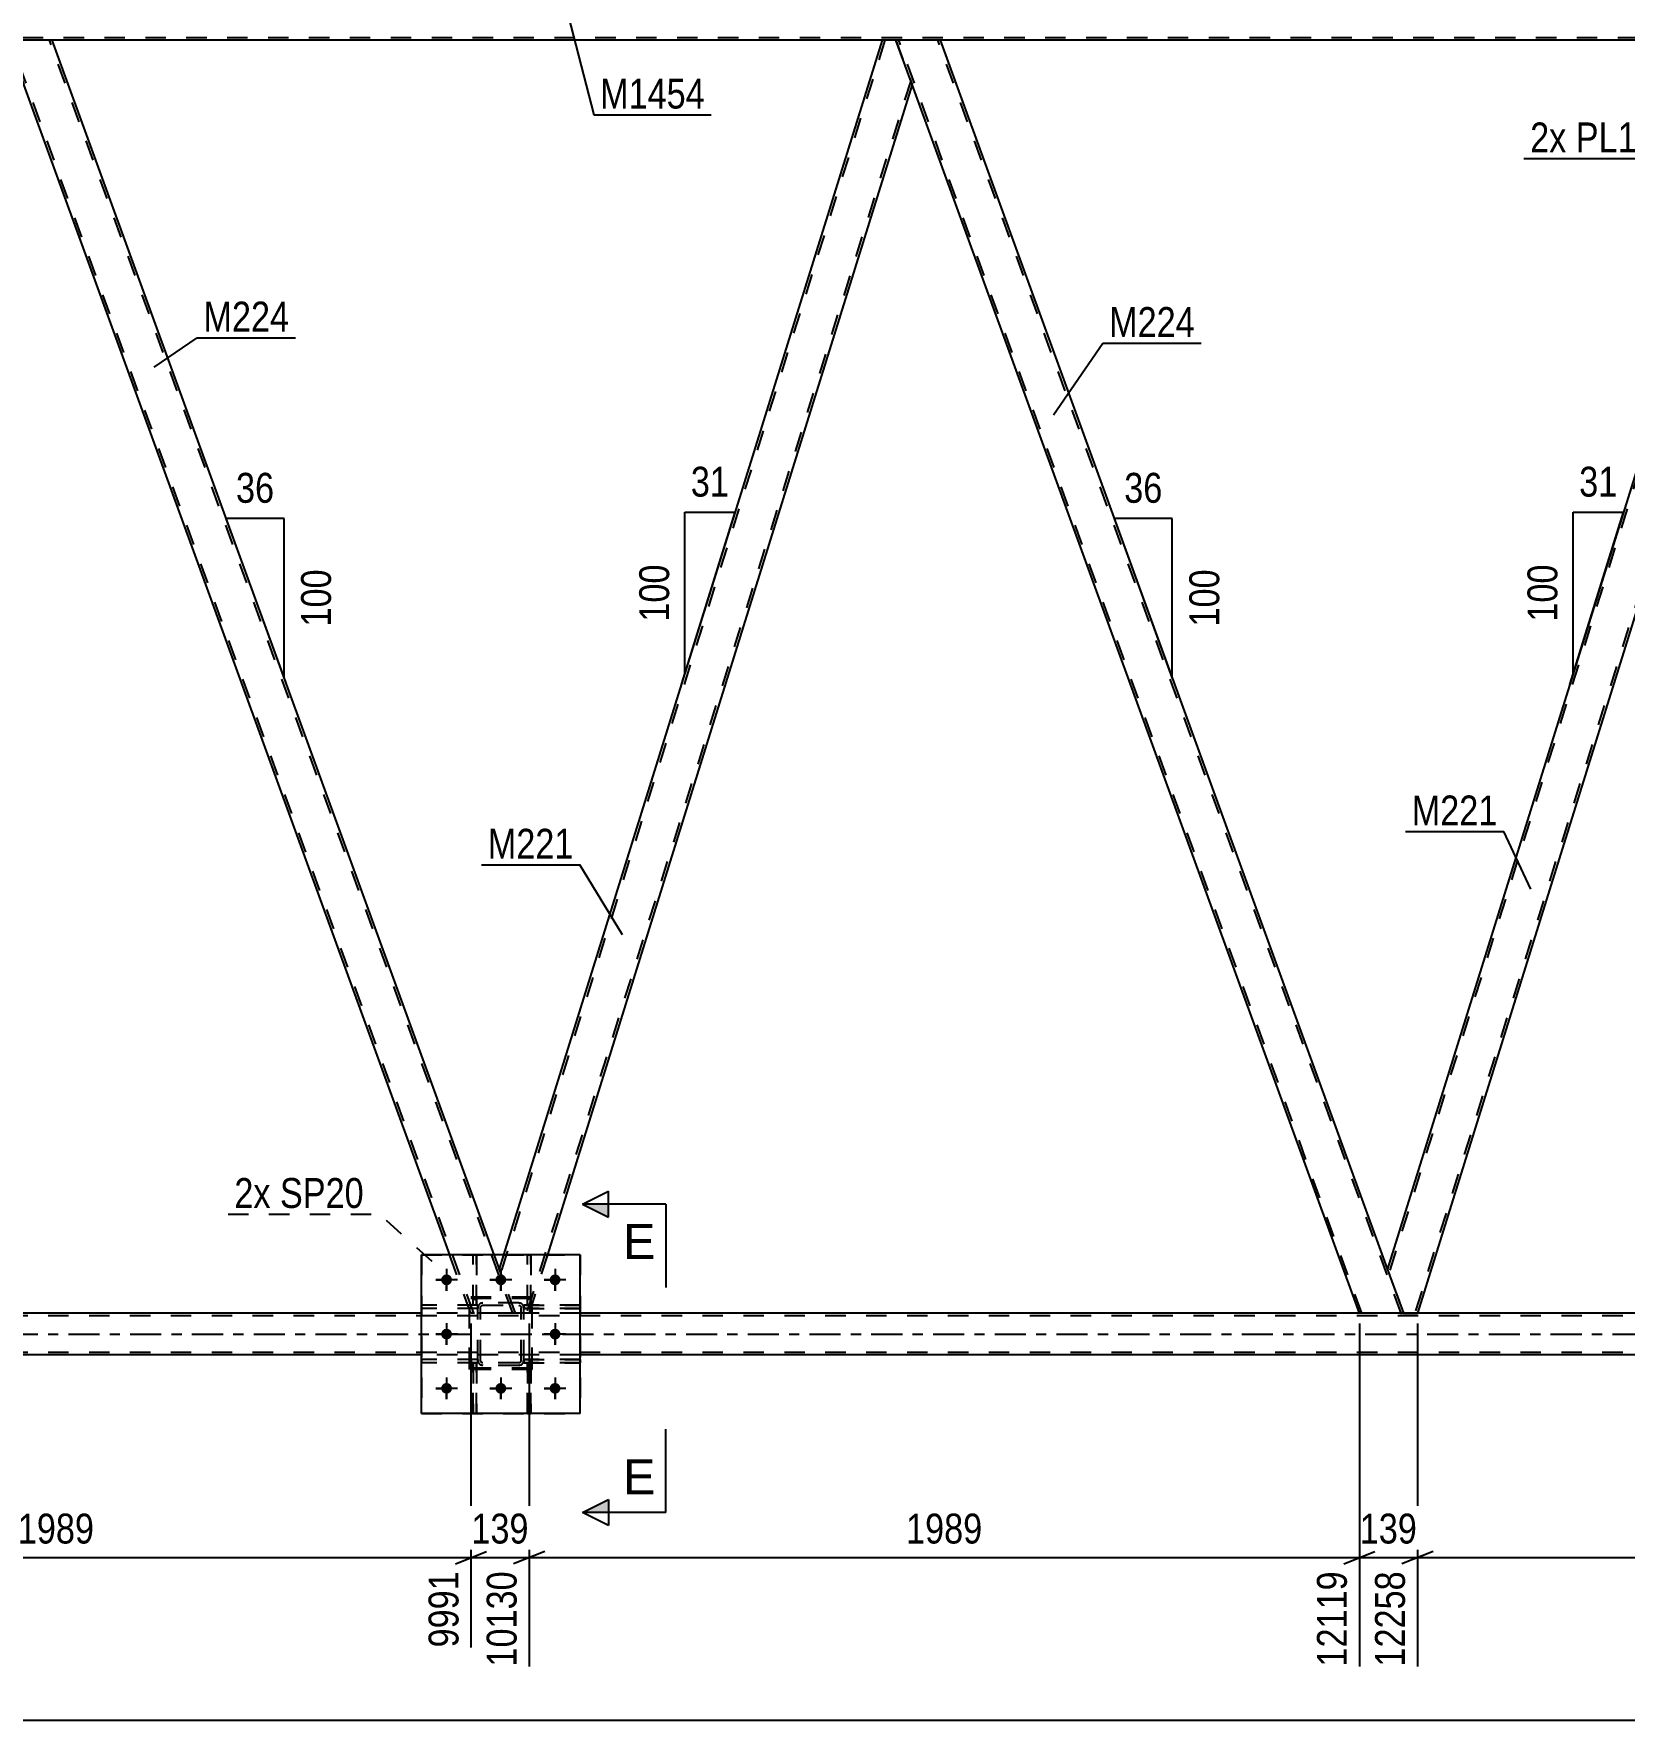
# Model space of a CAD drawing. Header units: millimetres. Extents: x -49 to 792, y -420 to 174.
# Drawn here: x 403.6 to 556, y -163 to -1.4 of the extents above; entities that cross this region are included whole.
import ezdxf

# ---------------------------------------------------------------- set-up
doc = ezdxf.new("R2010")
doc.units = ezdxf.units.MM
doc.linetypes.add('DXK_LINE_DOT2', pattern=[3.9198, 1.9599, -1.9599])
doc.linetypes.add('DXK_LINE_DOT3', pattern=[5.9187, 2.979, -0.9799, 0.9799, -0.9799])
doc.styles.add('Arial', font='ARIAL.TTF', dxfattribs={"height": 0.2})
doc.styles.add('Arial Narrow', font='ARIALN.TTF', dxfattribs={"height": 0.2})

# ---------------------------------------------------------------- blocks, each defined once
blk = doc.blocks.new('Part-122570535-5307 - 5158')
at = {"color": 7, "linetype": 'DXK_LINE_DOT2'}
for p, q in [((446.14, -123.48), (446.18, -123.3)), ((446.18, -123.3), (446.14, -123.48)), ((446.14, -128.52), (446.14, -123.48)), ((446.38, -123.48), (446.4, -123.39)), ((446.38, -128.52), (446.38, -123.48)), ((446.4, -123.39), (446.45, -123.31)), ((446.43, -123.04), (446.62, -123)), ((446.62, -123), (446.43, -123.04)), ((446.45, -123.31), (446.53, -123.26)), ((446.53, -123.26), (446.62, -123.24)), ((450.06, -123), (446.62, -123)), ((446.62, -123.24), (450.06, -123.24)), ((450.06, -123), (450.24, -123.04)), ((450.24, -123.04), (450.06, -123)), ((450.06, -123.24), (450.15, -123.26)), ((450.15, -123.26), (450.23, -123.31)), ((450.23, -123.31), (450.28, -123.39)), ((450.28, -123.39), (450.3, -123.48)), ((450.3, -128.52), (450.3, -123.48)), ((450.5, -123.3), (450.54, -123.48)), ((450.54, -123.48), (450.5, -123.3)), ((450.54, -128.52), (450.54, -123.48)), ((446.18, -128.7), (446.14, -128.52)), ((446.14, -128.52), (446.18, -128.7)), ((446.4, -128.61), (446.38, -128.52)), ((446.45, -128.69), (446.4, -128.61)), ((446.62, -129), (446.43, -128.96)), ((446.43, -128.96), (446.62, -129)), ((446.53, -128.74), (446.45, -128.69)), ((446.62, -128.76), (446.53, -128.74)), ((450.06, -128.76), (446.62, -128.76)), ((450.06, -129), (446.62, -129)), ((450.15, -128.74), (450.06, -128.76)), ((450.24, -128.96), (450.06, -129)), ((450.06, -129), (450.24, -128.96)), ((450.23, -128.69), (450.15, -128.74)), ((450.28, -128.61), (450.23, -128.69)), ((450.3, -128.52), (450.28, -128.61)), ((450.54, -128.52), (450.5, -128.7)), ((450.5, -128.7), (450.54, -128.52))]:
    blk.add_line(p, q, dxfattribs=at)
at = {"color": 7, "linetype": 'DXK_LINE_DOT3'}
blk.add_line((448.34, -126), (448.34, -126), dxfattribs=at)
at = {"color": 7, "linetype": 'DXK_LINE_DOT2'}
for centre, start, end in [((446.62, -123.48), 112.5, 157.5), ((446.62, -123.48), 112.5, 157.5), ((450.06, -123.48), 22.5, 67.5), ((450.06, -123.48), 22.5, 67.5), ((446.62, -128.52), 202.5, 247.5), ((446.62, -128.52), 202.5, 247.5), ((450.06, -128.52), 292.5, 337.5), ((450.06, -128.52), 292.5, 337.5)]:
    blk.add_arc(centre, 0.48, start, end, dxfattribs=at)
blk = doc.blocks.new('Part-122570535-5414 - 5158')
at = {"color": 7, "linetype": 'DXK_LINE_DOT2'}
for p, q in [((445.69, -133.6), (445.69, -128.76)), ((445.69, -128.76), (446.01, -128.76)), ((446.01, -128.76), (446.01, -133.6)), ((445.69, -129.36), (446.01, -129.36)), ((446.01, -133.6), (445.69, -133.6))]:
    blk.add_line(p, q, dxfattribs=at)
blk = doc.blocks.new('Part-122570535-5166 - 5158')
at = {"color": 7, "linetype": 'DXK_LINE_DOT2'}
for p, q in [((450.54, -123.56), (450.54, -123.24)), ((450.54, -123.24), (455.94, -123.24)), ((455.94, -123.56), (450.54, -123.56)), ((451.14, -123.56), (451.14, -123.24)), ((455.94, -123.24), (455.94, -123.56))]:
    blk.add_line(p, q, dxfattribs=at)
blk = doc.blocks.new('Part-122570535-5167 - 5158')
at = {"color": 7, "linetype": 'DXK_LINE_DOT2'}
for p, q in [((446.14, -123.48), (446.18, -123.3)), ((446.18, -123.3), (446.14, -123.48)), ((446.14, -128.52), (446.14, -123.48)), ((446.38, -123.48), (446.4, -123.39)), ((446.38, -128.52), (446.38, -123.48)), ((446.4, -123.39), (446.45, -123.31)), ((446.43, -123.04), (446.62, -123)), ((446.62, -123), (446.43, -123.04)), ((446.45, -123.31), (446.53, -123.26)), ((446.53, -123.26), (446.62, -123.24)), ((450.06, -123), (446.62, -123)), ((446.62, -123.24), (450.06, -123.24)), ((450.06, -123), (450.24, -123.04)), ((450.24, -123.04), (450.06, -123)), ((450.06, -123.24), (450.15, -123.26)), ((450.15, -123.26), (450.23, -123.31)), ((450.23, -123.31), (450.28, -123.39)), ((450.28, -123.39), (450.3, -123.48)), ((450.3, -128.52), (450.3, -123.48)), ((450.5, -123.3), (450.54, -123.48)), ((450.54, -123.48), (450.5, -123.3)), ((450.54, -128.52), (450.54, -123.48)), ((446.18, -128.7), (446.14, -128.52)), ((446.14, -128.52), (446.18, -128.7)), ((446.4, -128.61), (446.38, -128.52)), ((446.45, -128.69), (446.4, -128.61)), ((446.62, -129), (446.43, -128.96)), ((446.43, -128.96), (446.62, -129)), ((446.53, -128.74), (446.45, -128.69)), ((446.62, -128.76), (446.53, -128.74)), ((450.06, -128.76), (446.62, -128.76)), ((450.06, -129), (446.62, -129)), ((450.15, -128.74), (450.06, -128.76)), ((450.24, -128.96), (450.06, -129)), ((450.06, -129), (450.24, -128.96)), ((450.23, -128.69), (450.15, -128.74)), ((450.28, -128.61), (450.23, -128.69)), ((450.3, -128.52), (450.28, -128.61)), ((450.54, -128.52), (450.5, -128.7)), ((450.5, -128.7), (450.54, -128.52))]:
    blk.add_line(p, q, dxfattribs=at)
at = {"color": 7, "linetype": 'DXK_LINE_DOT3'}
blk.add_line((448.34, -126), (448.34, -126), dxfattribs=at)
at = {"color": 7, "linetype": 'DXK_LINE_DOT2'}
for centre, start, end in [((446.62, -123.48), 112.5, 157.5), ((446.62, -123.48), 112.5, 157.5), ((450.06, -123.48), 22.5, 67.5), ((450.06, -123.48), 22.5, 67.5), ((446.62, -128.52), 202.5, 247.5), ((446.62, -128.52), 202.5, 247.5), ((450.06, -128.52), 292.5, 337.5), ((450.06, -128.52), 292.5, 337.5)]:
    blk.add_arc(centre, 0.48, start, end, dxfattribs=at)
blk = doc.blocks.new('Bolt-122570535-5175 - 5158')
at = {"color": 1, "linetype": 'Continuous'}
for p, q in [((442.1, -120.8), (442.79, -120.8)), ((443.14, -119.76), (443.14, -120.45)), ((443.14, -121.84), (443.14, -121.15)), ((444.18, -120.8), (443.49, -120.8)), ((447.3, -120.8), (447.99, -120.8)), ((448.34, -119.76), (448.34, -120.45)), ((448.34, -121.84), (448.34, -121.15)), ((449.38, -120.8), (448.69, -120.8)), ((452.5, -120.8), (453.19, -120.8)), ((453.54, -119.76), (453.54, -120.45)), ((453.54, -121.84), (453.54, -121.15)), ((454.58, -120.8), (453.89, -120.8)), ((442.1, -126), (442.79, -126)), ((443.14, -124.96), (443.14, -125.65)), ((444.18, -126), (443.49, -126)), ((452.5, -126), (453.19, -126)), ((453.54, -124.96), (453.54, -125.65)), ((454.58, -126), (453.89, -126)), ((443.14, -127.04), (443.14, -126.35)), ((453.54, -127.04), (453.54, -126.35)), ((443.14, -130.16), (443.14, -130.85)), ((448.34, -130.16), (448.34, -130.85)), ((453.54, -130.16), (453.54, -130.85)), ((442.1, -131.2), (442.79, -131.2)), ((443.14, -132.24), (443.14, -131.55)), ((444.18, -131.2), (443.49, -131.2)), ((447.3, -131.2), (447.99, -131.2)), ((448.34, -132.24), (448.34, -131.55)), ((449.38, -131.2), (448.69, -131.2)), ((452.5, -131.2), (453.19, -131.2)), ((453.54, -132.24), (453.54, -131.55)), ((454.58, -131.2), (453.89, -131.2))]:
    blk.add_line(p, q, dxfattribs=at)
blk = doc.blocks.new('Part-122570535-5306 - 5158')
at = {"color": 7, "linetype": 'DXK_LINE_DOT2'}
for p, q in [((451.34, -122.6), (445.34, -122.6)), ((445.34, -129.4), (445.34, -122.6)), ((451.34, -129.4), (451.34, -122.6)), ((451.34, -129.4), (445.34, -129.4))]:
    blk.add_line(p, q, dxfattribs=at)
blk = doc.blocks.new('Part-122570535-5268 - 5158')
at = {"color": 2, "linetype": 'Continuous'}
for p, q in [((445.69, -118.4), (445.69, -118.4)), ((446.01, -118.4), (445.69, -118.4)), ((446.01, -118.4), (446.01, -118.4))]:
    blk.add_line(p, q, dxfattribs=at)
at = {"color": 7, "linetype": 'DXK_LINE_DOT2'}
for p, q in [((445.69, -123.24), (445.69, -118.4)), ((446.01, -123.24), (446.01, -118.4)), ((445.69, -122.64), (446.01, -122.64)), ((446.01, -123.24), (445.69, -123.24))]:
    blk.add_line(p, q, dxfattribs=at)
blk = doc.blocks.new('Part-122570535-5204 - 5158')
at = {"color": 2, "linetype": 'Continuous'}
for p, q in [((405.33, -2), (401.08, -2)), ((447.7, -118.4), (405.33, -2)), ((443.44, -118.4), (402.62, -6.25))]:
    blk.add_line(p, q, dxfattribs=at)
at = {"color": 7, "linetype": 'DXK_LINE_DOT2'}
for p, q in [((401.08, -2), (402.62, -6.25)), ((445.74, -124), (401.33, -2)), ((449.48, -124), (405.08, -2)), ((445.48, -124), (443.44, -118.4)), ((449.74, -124), (447.7, -118.4)), ((449.74, -124), (445.48, -124))]:
    blk.add_line(p, q, dxfattribs=at)
blk = doc.blocks.new('Part-122570535-5219 - 5158')
at = {"color": 2, "linetype": 'Continuous'}
for p, q in [((569.99, -2.11), (533.33, -119.75)), ((571.49, -2.4), (572.89, -6.25)), ((572.89, -6.25), (536.19, -124)), ((534.87, -124), (533.33, -119.75)), ((534.87, -124), (536.19, -124))]:
    blk.add_line(p, q, dxfattribs=at)
at = {"color": 7, "linetype": 'DXK_LINE_DOT2'}
for p, q in [((570.28, -2), (533.46, -120.12)), ((570.03, -2), (569.99, -2.11)), ((571.35, -2), (570.03, -2)), ((571.49, -2.4), (571.35, -2)), ((572.76, -5.88), (535.94, -124)), ((535.92, -124), (535.88, -124)), ((535.88, -124), (535.92, -124)), ((535.92, -124), (535.94, -124)), ((535.94, -124), (535.92, -124))]:
    blk.add_line(p, q, dxfattribs=at)
blk = doc.blocks.new('Part-122570535-5300 - 5158')
at = {"color": 2, "linetype": 'Continuous'}
for p, q in [((455.94, -118.4), (440.74, -118.4)), ((440.74, -133.6), (440.74, -118.4)), ((455.94, -133.6), (455.94, -118.4)), ((455.94, -133.6), (440.74, -133.6))]:
    blk.add_line(p, q, dxfattribs=at)
blk = doc.blocks.new('Part-122570535-5305 - 5158')
at = {"color": 7, "linetype": 'DXK_LINE_DOT2'}
for p, q in [((720.5, -124.24), (45.86, -124.24)), ((455.94, -124), (440.74, -124)), ((536.19, -124), (530.62, -124)), ((720.5, -127.76), (45.86, -127.76)), ((455.94, -128), (440.74, -128))]:
    blk.add_line(p, q, dxfattribs=at)
at = {"color": 2, "linetype": 'Continuous'}
for p, q in [((440.74, -124), (365.92, -124)), ((530.62, -124), (455.94, -124)), ((611.01, -124), (536.19, -124)), ((440.74, -128), (200.54, -128)), ((611.01, -128), (455.94, -128))]:
    blk.add_line(p, q, dxfattribs=at)
at = {"color": 7, "linetype": 'DXK_LINE_DOT3'}
blk.add_line((45.86, -126), (720.5, -126), dxfattribs=at)
blk = doc.blocks.new('Part-122570535-5241 - 5158')
at = {"color": 2, "linetype": 'Continuous'}
for p, q in [((490.47, -2), (486.21, -2)), ((533.33, -119.75), (490.47, -2)), ((530.62, -124), (487.76, -6.25)), ((534.56, -124), (530.62, -124)), ((534.83, -124), (534.56, -124)), ((534.83, -124), (534.87, -124))]:
    blk.add_line(p, q, dxfattribs=at)
at = {"color": 7, "linetype": 'DXK_LINE_DOT2'}
for p, q in [((486.21, -2), (487.76, -6.25)), ((530.87, -124), (486.47, -2)), ((534.62, -124), (490.21, -2)), ((534.87, -124), (533.33, -119.75)), ((534.56, -124), (534.72, -124))]:
    blk.add_line(p, q, dxfattribs=at)
blk = doc.blocks.new('Part-122570535-5246 - 5158')
at = {"color": 7, "linetype": 'DXK_LINE_DOT2'}
for p, q in [((485.15, -2), (448.33, -120.12)), ((487.62, -5.88), (450.8, -124)), ((448.61, -118.4), (448.19, -119.75)), ((452.8, -118.4), (451.06, -124)), ((449.74, -124), (448.19, -119.75)), ((451.06, -124), (449.74, -124))]:
    blk.add_line(p, q, dxfattribs=at)
at = {"color": 2, "linetype": 'Continuous'}
for p, q in [((484.89, -2), (448.61, -118.4)), ((486.21, -2), (484.89, -2)), ((487.76, -6.25), (486.21, -2)), ((487.76, -6.25), (452.8, -118.4))]:
    blk.add_line(p, q, dxfattribs=at)
blk = doc.blocks.new('Part-122570535-5260 - 5158')
at = {"color": 7, "linetype": 'DXK_LINE_DOT2'}
for p, q in [((455.94, -123.24), (450.54, -123.24)), ((450.54, -123.24), (450.54, -123.56)), ((450.54, -123.56), (455.94, -123.56)), ((451.14, -123.56), (451.14, -123.24)), ((455.94, -123.56), (455.94, -123.24))]:
    blk.add_line(p, q, dxfattribs=at)
blk = doc.blocks.new('Part-122570535-5263 - 5158')
at = {"color": 7, "linetype": 'DXK_LINE_DOT2'}
for p, q in [((455.94, -128.44), (450.54, -128.44)), ((450.54, -128.44), (450.54, -128.76)), ((450.54, -128.76), (455.94, -128.76)), ((451.14, -128.76), (451.14, -128.44)), ((455.94, -128.76), (455.94, -128.44))]:
    blk.add_line(p, q, dxfattribs=at)
blk = doc.blocks.new('Part-122570535-5271 - 5158')
at = {"color": 7, "linetype": 'DXK_LINE_DOT2'}
for p, q in [((450.54, -128.76), (450.54, -128.44)), ((450.54, -128.44), (455.94, -128.44)), ((455.94, -128.76), (450.54, -128.76)), ((451.14, -128.76), (451.14, -128.44)), ((455.94, -128.44), (455.94, -128.76))]:
    blk.add_line(p, q, dxfattribs=at)
blk = doc.blocks.new('Bolt-122570535-5272 - 5158')
at = {"linetype": 'Continuous'}
for points in [[(443.66, -120.8, -1), (442.62, -120.8, -1)], [(448.86, -120.8, -1), (447.82, -120.8, -1)], [(454.06, -120.8, -1), (453.02, -120.8, -1)], [(443.66, -126, -1), (442.62, -126, -1)], [(454.06, -126, -1), (453.02, -126, -1)], [(443.66, -131.2, -1), (442.62, -131.2, -1)], [(448.86, -131.2, -1), (447.82, -131.2, -1)], [(454.06, -131.2, -1), (453.02, -131.2, -1)]]:
    blk.add_hatch(color=1, dxfattribs=at).paths.add_polyline_path(points)
at = {"color": 1, "linetype": 'Continuous'}
for p, q in [((444.18, -120.8), (442.1, -120.8)), ((443.14, -119.76), (443.14, -121.84)), ((449.38, -120.8), (447.3, -120.8)), ((448.34, -119.76), (448.34, -121.84)), ((454.58, -120.8), (452.5, -120.8)), ((453.54, -119.76), (453.54, -121.84)), ((444.18, -126), (442.1, -126)), ((443.14, -124.96), (443.14, -127.04)), ((454.58, -126), (452.5, -126)), ((453.54, -124.96), (453.54, -127.04)), ((443.14, -130.16), (443.14, -132.24)), ((448.34, -130.16), (448.34, -132.24)), ((453.54, -130.16), (453.54, -132.24)), ((444.18, -131.2), (442.1, -131.2)), ((449.38, -131.2), (447.3, -131.2)), ((454.58, -131.2), (452.5, -131.2))]:
    blk.add_line(p, q, dxfattribs=at)
blk = doc.blocks.new('Part-122570535-5275 - 5158')
at = {"color": 7, "linetype": 'DXK_LINE_DOT2'}
for p, q in [((445.69, -123.24), (445.69, -118.4)), ((445.69, -118.4), (446.01, -118.4)), ((446.01, -118.4), (446.01, -123.24)), ((445.69, -122.64), (446.01, -122.64)), ((446.01, -123.24), (445.69, -123.24))]:
    blk.add_line(p, q, dxfattribs=at)
blk = doc.blocks.new('Part-122570535-5313 - 5158')
at = {"color": 7, "linetype": 'DXK_LINE_DOT2'}
for p, q in [((450.89, -133.6), (450.89, -128.76)), ((450.89, -128.76), (451.21, -128.76)), ((451.21, -128.76), (451.21, -133.6)), ((450.89, -129.36), (451.21, -129.36)), ((451.21, -133.6), (450.89, -133.6))]:
    blk.add_line(p, q, dxfattribs=at)
blk = doc.blocks.new('Part-122570535-5347 - 5158')
at = {"color": 7, "linetype": 'DXK_LINE_DOT2'}
for p, q in [((440.74, -118.4), (455.94, -118.4)), ((440.74, -118.4), (440.74, -133.6)), ((455.94, -118.4), (455.94, -133.6)), ((440.74, -133.6), (455.94, -133.6))]:
    blk.add_line(p, q, dxfattribs=at)
blk = doc.blocks.new('Part-122570535-5368 - 5158')
at = {"color": 7, "linetype": 'DXK_LINE_DOT2'}
for p, q in [((694.54, -1.76), (0, -1.76)), ((665.16, -2), (144.36, -2)), ((405.33, -2), (399.76, -2)), ((490.47, -2), (484.89, -2))]:
    blk.add_line(p, q, dxfattribs=at)
at = {"color": 2, "linetype": 'Continuous'}
for p, q in [((484.89, -2), (405.33, -2)), ((569.99, -2), (490.47, -2))]:
    blk.add_line(p, q, dxfattribs=at)
blk = doc.blocks.new('Part-122570535-5387 - 5158')
at = {"color": 7, "linetype": 'DXK_LINE_DOT2'}
for p, q in [((450.89, -123.24), (450.89, -118.4)), ((450.89, -118.4), (451.21, -118.4)), ((451.21, -118.4), (451.21, -123.24)), ((450.89, -122.64), (451.21, -122.64)), ((451.21, -123.24), (450.89, -123.24))]:
    blk.add_line(p, q, dxfattribs=at)
blk = doc.blocks.new('Part-122570535-5409 - 5158')
at = {"color": 7, "linetype": 'DXK_LINE_DOT2'}
for p, q in [((446.14, -128.44), (440.74, -128.44)), ((440.74, -128.44), (440.74, -128.76)), ((446.14, -128.76), (440.74, -128.76)), ((445.54, -128.76), (445.54, -128.44)), ((446.14, -128.76), (446.14, -128.44))]:
    blk.add_line(p, q, dxfattribs=at)
blk = doc.blocks.new('Part-122570535-5649 - 5158')
at = {"color": 2, "linetype": 'Continuous'}
for p, q in [((450.89, -118.4), (450.89, -118.4)), ((451.21, -118.4), (450.89, -118.4)), ((451.21, -118.4), (451.21, -118.4))]:
    blk.add_line(p, q, dxfattribs=at)
at = {"color": 7, "linetype": 'DXK_LINE_DOT2'}
for p, q in [((450.89, -123.24), (450.89, -118.4)), ((451.21, -123.24), (451.21, -118.4)), ((450.89, -122.64), (451.21, -122.64)), ((451.21, -123.24), (450.89, -123.24))]:
    blk.add_line(p, q, dxfattribs=at)
blk = doc.blocks.new('Part-122570535-5588 - 5158')
at = {"color": 7, "linetype": 'DXK_LINE_DOT2'}
for p, q in [((451.34, -122.46), (445.34, -122.46)), ((445.34, -129.26), (445.34, -122.46)), ((451.34, -129.26), (451.34, -122.46)), ((451.34, -129.26), (445.34, -129.26))]:
    blk.add_line(p, q, dxfattribs=at)
blk = doc.blocks.new('Part-122570535-5609 - 5158')
at = {"color": 7, "linetype": 'DXK_LINE_DOT2'}
for p, q in [((451.21, -128.76), (450.89, -128.76)), ((450.89, -128.76), (450.89, -133.6)), ((451.21, -133.6), (451.21, -128.76)), ((450.89, -129.36), (451.21, -129.36)), ((450.89, -133.6), (451.21, -133.6))]:
    blk.add_line(p, q, dxfattribs=at)
blk = doc.blocks.new('Part-122570535-5650 - 5158')
at = {"color": 7, "linetype": 'DXK_LINE_DOT2'}
for p, q in [((446.14, -123.24), (440.74, -123.24)), ((440.74, -123.56), (440.74, -123.24)), ((446.14, -123.56), (440.74, -123.56)), ((445.54, -123.56), (445.54, -123.24)), ((446.14, -123.24), (446.14, -123.56))]:
    blk.add_line(p, q, dxfattribs=at)
blk = doc.blocks.new('Part-122570535-5651 - 5158')
at = {"color": 7, "linetype": 'DXK_LINE_DOT2'}
for p, q in [((446.14, -128.44), (440.74, -128.44)), ((440.74, -128.76), (440.74, -128.44)), ((446.14, -128.76), (440.74, -128.76)), ((445.54, -128.76), (445.54, -128.44)), ((446.14, -128.44), (446.14, -128.76))]:
    blk.add_line(p, q, dxfattribs=at)
blk = doc.blocks.new('Part-122570535-5657 - 5158')
at = {"color": 7, "linetype": 'DXK_LINE_DOT2'}
for p, q in [((446.14, -123.24), (440.74, -123.24)), ((440.74, -123.24), (440.74, -123.56)), ((446.14, -123.56), (440.74, -123.56)), ((445.54, -123.56), (445.54, -123.24)), ((446.14, -123.56), (446.14, -123.24))]:
    blk.add_line(p, q, dxfattribs=at)
blk = doc.blocks.new('Part-122570535-5664 - 5158')
at = {"color": 7, "linetype": 'DXK_LINE_DOT2'}
for p, q in [((446.01, -128.76), (445.69, -128.76)), ((445.69, -128.76), (445.69, -133.6)), ((446.01, -133.6), (446.01, -128.76)), ((445.69, -129.36), (446.01, -129.36)), ((445.69, -133.6), (446.01, -133.6))]:
    blk.add_line(p, q, dxfattribs=at)
blk = doc.blocks.new('StraightDimension-122570535-41982 - 5158')
at = {"color": 7, "linetype": 'Continuous'}
for p, q in [((365.92, -125), (365.92, -156.03)), ((445.48, -125), (445.48, -156.03)), ((367.42, -146.82), (364.42, -148.02)), ((443.98, -148.02), (446.98, -146.82)), ((365.92, -147.42), (445.48, -147.42))]:
    blk.add_line(p, q, dxfattribs=at)
at = {"color": 0}
blk.add_wipeout([(409.96, -146.67), (409.96, -142.47), (401.45, -142.47), (401.45, -146.67)], dxfattribs=at)
at = {"color": 0, "linetype": 'Continuous'}
blk.add_wipeout([(444.88, -148.12), (440.68, -148.12), (440.68, -156.63), (444.88, -156.63)], dxfattribs=at)
at = {"color": 3, "style": 'Arial Narrow'}
blk.add_text('1989', height=2.863, dxfattribs=at).set_placement((402.05, -146.07))
at = {"color": 3, "linetype": 'Continuous', "style": 'Arial Narrow'}
blk.add_text('9991', height=2.863, rotation=90.0002, dxfattribs=at).set_placement((444.28, -156.03))
blk = doc.blocks.new('StraightDimension-122570535-6997 - 5158')
at = {"color": 7, "linetype": 'Continuous'}
blk.add_line((-0.64, -163.01), (737.12, -163.01), dxfattribs=at)
blk = doc.blocks.new('AngleDimension-122570535-39764 - 5158')
at = {"color": 7, "linetype": 'Continuous'}
for p, q in [((551.1, -47.24), (555.93, -47.24)), ((551.1, -62.71), (555.93, -47.24)), ((551.1, -62.71), (551.1, -47.24)), ((550.78, -63.74), (551.1, -62.71))]:
    blk.add_line(p, q, dxfattribs=at)
at = {"color": 0}
for points in [[(555.94, -46.34), (555.94, -42.14), (551.09, -42.14), (551.09, -46.34)], [(550.2, -51.64), (546, -51.64), (546, -58.32), (550.2, -58.32)]]:
    blk.add_wipeout(points, dxfattribs=at)
at = {"color": 3, "style": 'Arial Narrow'}
blk.add_text('31', height=2.863, dxfattribs=at).set_placement((551.69, -45.74))
blk.add_text('100', height=2.863, rotation=90.0002, dxfattribs=at).set_placement((549.6, -57.72))
blk = doc.blocks.new('AngleDimension-122570535-39736 - 5158')
at = {"color": 7, "linetype": 'Continuous'}
for p, q in [((465.97, -47.24), (470.79, -47.24)), ((465.97, -62.71), (470.79, -47.24)), ((465.97, -62.71), (465.97, -47.24)), ((465.65, -63.74), (465.97, -62.71))]:
    blk.add_line(p, q, dxfattribs=at)
at = {"color": 0}
for points in [[(470.81, -46.34), (470.81, -42.14), (465.95, -42.14), (465.95, -46.34)], [(465.07, -51.64), (460.87, -51.64), (460.87, -58.32), (465.07, -58.32)]]:
    blk.add_wipeout(points, dxfattribs=at)
at = {"color": 3, "style": 'Arial Narrow'}
blk.add_text('31', height=2.863, dxfattribs=at).set_placement((466.55, -45.74))
blk.add_text('100', height=2.863, rotation=90.0002, dxfattribs=at).set_placement((464.47, -57.72))
blk = doc.blocks.new('StraightDimension-122570535-41978 - 5158')
at = {"color": 7, "linetype": 'Continuous'}
for p, q in [((536.19, -125), (536.19, -157.86)), ((615.75, -125), (615.75, -157.86)), ((537.69, -146.82), (534.69, -148.02)), ((614.25, -148.02), (617.25, -146.82)), ((536.19, -147.42), (615.75, -147.42))]:
    blk.add_line(p, q, dxfattribs=at)
at = {"color": 0}
blk.add_wipeout([(580.23, -146.67), (580.23, -142.47), (571.71, -142.47), (571.71, -146.67)], dxfattribs=at)
at = {"color": 0, "linetype": 'Continuous'}
blk.add_wipeout([(615.15, -148.12), (610.95, -148.12), (610.95, -158.46), (615.15, -158.46)], dxfattribs=at)
at = {"color": 3, "style": 'Arial Narrow'}
blk.add_text('1989', height=2.863, dxfattribs=at).set_placement((572.31, -146.07))
at = {"color": 3, "linetype": 'Continuous', "style": 'Arial Narrow'}
blk.add_text('14247', height=2.863, rotation=90.0002, dxfattribs=at).set_placement((614.55, -157.86))
blk = doc.blocks.new('AngleDimension-122570535-39766 - 5158')
at = {"color": 7, "linetype": 'Continuous'}
for p, q in [((512.69, -47.83), (507.15, -47.83)), ((512.69, -63.06), (507.15, -47.83)), ((512.69, -63.06), (512.69, -47.83)), ((512.86, -63.53), (512.69, -63.06))]:
    blk.add_line(p, q, dxfattribs=at)
at = {"color": 0}
for points in [[(512.35, -46.93), (512.35, -42.73), (507.49, -42.73), (507.49, -46.93)], [(517.79, -52.1), (513.59, -52.1), (513.59, -58.79), (517.79, -58.79)]]:
    blk.add_wipeout(points, dxfattribs=at)
at = {"color": 3, "style": 'Arial Narrow'}
blk.add_text('36', height=2.863, dxfattribs=at).set_placement((508.09, -46.33))
blk.add_text('100', height=2.863, rotation=90.0002, dxfattribs=at).set_placement((517.19, -58.19))
blk = doc.blocks.new('AngleDimension-122570535-39738 - 5158')
at = {"color": 7, "linetype": 'Continuous'}
for p, q in [((427.56, -47.83), (422.02, -47.83)), ((427.56, -63.06), (422.02, -47.83)), ((427.56, -63.06), (427.56, -47.83)), ((427.73, -63.53), (427.56, -63.06))]:
    blk.add_line(p, q, dxfattribs=at)
at = {"color": 0}
for points in [[(427.21, -46.93), (427.21, -42.73), (422.36, -42.73), (422.36, -46.93)], [(432.66, -52.1), (428.46, -52.1), (428.46, -58.79), (432.66, -58.79)]]:
    blk.add_wipeout(points, dxfattribs=at)
at = {"color": 3, "style": 'Arial Narrow'}
blk.add_text('36', height=2.863, dxfattribs=at).set_placement((422.96, -46.33))
blk.add_text('100', height=2.863, rotation=90.0002, dxfattribs=at).set_placement((432.06, -58.19))
blk = doc.blocks.new('StraightDimension-122570535-41979 - 5158')
at = {"color": 7, "linetype": 'Continuous'}
for p, q in [((530.62, -125), (530.62, -157.86)), ((536.19, -125), (536.19, -157.86)), ((529.12, -148.02), (532.12, -146.82)), ((537.69, -146.82), (534.69, -148.02)), ((530.62, -147.42), (536.19, -147.42))]:
    blk.add_line(p, q, dxfattribs=at)
at = {"color": 0}
blk.add_wipeout([(536.75, -146.67), (536.75, -142.47), (530.06, -142.47), (530.06, -146.67)], dxfattribs=at)
at = {"color": 0, "linetype": 'Continuous'}
blk.add_wipeout([(535.59, -148.12), (531.39, -148.12), (531.39, -158.46), (535.59, -158.46)], dxfattribs=at)
at = {"color": 3, "style": 'Arial Narrow'}
blk.add_text('139', height=2.863, dxfattribs=at).set_placement((530.66, -146.07))
at = {"color": 3, "linetype": 'Continuous', "style": 'Arial Narrow'}
blk.add_text('12258', height=2.863, rotation=90.0002, dxfattribs=at).set_placement((534.99, -157.86))
blk = doc.blocks.new('StraightDimension-122570535-41980 - 5158')
at = {"color": 7, "linetype": 'Continuous'}
for p, q in [((451.05, -125), (451.05, -157.86)), ((530.62, -125), (530.62, -157.86)), ((452.55, -146.82), (449.55, -148.02)), ((529.12, -148.02), (532.12, -146.82)), ((451.05, -147.42), (530.62, -147.42))]:
    blk.add_line(p, q, dxfattribs=at)
at = {"color": 0}
blk.add_wipeout([(495.09, -146.67), (495.09, -142.47), (486.58, -142.47), (486.58, -146.67)], dxfattribs=at)
at = {"color": 0, "linetype": 'Continuous'}
blk.add_wipeout([(530.02, -148.12), (525.82, -148.12), (525.82, -158.46), (530.02, -158.46)], dxfattribs=at)
at = {"color": 3, "style": 'Arial Narrow'}
blk.add_text('1989', height=2.863, dxfattribs=at).set_placement((487.18, -146.07))
at = {"color": 3, "linetype": 'Continuous', "style": 'Arial Narrow'}
blk.add_text('12119', height=2.863, rotation=90.0002, dxfattribs=at).set_placement((529.42, -157.86))
blk = doc.blocks.new('StraightDimension-122570535-41981 - 5158')
at = {"color": 7, "linetype": 'Continuous'}
for p, q in [((445.48, -125), (445.48, -156.03)), ((451.05, -125), (451.05, -157.86)), ((443.98, -148.02), (446.98, -146.82)), ((452.55, -146.82), (449.55, -148.02)), ((445.48, -147.42), (451.05, -147.42))]:
    blk.add_line(p, q, dxfattribs=at)
at = {"color": 0}
blk.add_wipeout([(451.61, -146.67), (451.61, -142.47), (444.92, -142.47), (444.92, -146.67)], dxfattribs=at)
at = {"color": 0, "linetype": 'Continuous'}
blk.add_wipeout([(450.45, -148.12), (446.25, -148.12), (446.25, -158.46), (450.45, -158.46)], dxfattribs=at)
at = {"color": 3, "style": 'Arial Narrow'}
blk.add_text('139', height=2.863, dxfattribs=at).set_placement((445.52, -146.07))
at = {"color": 3, "linetype": 'Continuous', "style": 'Arial Narrow'}
blk.add_text('10130', height=2.863, rotation=90.0002, dxfattribs=at).set_placement((449.85, -157.86))
blk = doc.blocks.new('Mark-122570535-5242 - 5158')
at = {"color": 0}
blk.add_wipeout([(455.31, -80.44), (455.31, -77.44), (447.09, -77.44), (447.09, -80.44)], dxfattribs=at)
blk.add_wipeout([(455.31, -80.44), (455.31, -77.44), (447.09, -77.44), (447.09, -80.44)], dxfattribs=at)
at = {"color": 30, "linetype": 'Continuous'}
for p in [(446.49, -81.04), (459.99, -87.75)]:
    blk.add_line(p, (455.91, -81.04), dxfattribs=at)
at = {"color": 3, "style": 'Arial Narrow'}
blk.add_text('M221', height=2.863, dxfattribs=at).set_placement((447.09, -80.44))
blk = doc.blocks.new('MarkSet-122570535-7260 - 5158')
at = {"color": 30, "linetype": 'DXK_LINE_DOT2'}
blk.add_line((441.75, -119.03), (436.71, -114.51), dxfattribs=at)
at = {"color": 0}
for points in [[(426.27, -113.91), (426.27, -110.91), (422.8, -110.91), (422.8, -113.91)], [(435.21, -113.91), (435.21, -110.91), (427.17, -110.91), (427.17, -113.91)]]:
    blk.add_wipeout(points, dxfattribs=at)
for points in [[(426.27, -113.91), (426.27, -110.91), (422.8, -110.91), (422.8, -113.91)], [(435.21, -113.91), (435.21, -110.91), (427.17, -110.91), (427.17, -113.91)]]:
    blk.add_wipeout(points, dxfattribs=at)
at = {"color": 30, "linetype": 'DXK_LINE_DOT2'}
blk.add_line((422.2, -114.51), (436.71, -114.51), dxfattribs=at)
at = {"color": 3, "style": 'Arial Narrow'}
for s, p in [('2x', (422.8, -113.91)), ('SP20', (427.17, -113.91))]:
    blk.add_text(s, height=2.863, dxfattribs=at).set_placement(p)
blk = doc.blocks.new('Mark-122570535-5200 - 5158')
at = {"color": 0}
blk.add_wipeout([(428.06, -29.92), (428.06, -26.92), (419.84, -26.92), (419.84, -29.92)], dxfattribs=at)
blk.add_wipeout([(428.06, -29.92), (428.06, -26.92), (419.84, -26.92), (419.84, -29.92)], dxfattribs=at)
at = {"color": 30, "linetype": 'Continuous'}
for p, q in [((415.11, -33.34), (419.24, -30.52)), ((419.24, -30.52), (428.66, -30.52))]:
    blk.add_line(p, q, dxfattribs=at)
at = {"color": 3, "style": 'Arial Narrow'}
blk.add_text('M224', height=2.863, dxfattribs=at).set_placement((419.84, -29.92))
blk = doc.blocks.new('Mark-122570535-5215 - 5158')
at = {"color": 0}
blk.add_wipeout([(543.86, -77.25), (543.86, -74.25), (535.64, -74.25), (535.64, -77.25)], dxfattribs=at)
blk.add_wipeout([(543.86, -77.25), (543.86, -74.25), (535.64, -74.25), (535.64, -77.25)], dxfattribs=at)
at = {"color": 30, "linetype": 'Continuous'}
for p in [(535.04, -77.85), (547.05, -83.36)]:
    blk.add_line(p, (544.46, -77.85), dxfattribs=at)
at = {"color": 3, "style": 'Arial Narrow'}
blk.add_text('M221', height=2.863, dxfattribs=at).set_placement((535.64, -77.25))
blk = doc.blocks.new('Mark-122570535-5237 - 5158')
at = {"color": 0}
blk.add_wipeout([(514.87, -30.44), (514.87, -27.44), (506.64, -27.44), (506.64, -30.44)], dxfattribs=at)
blk.add_wipeout([(514.87, -30.44), (514.87, -27.44), (506.64, -27.44), (506.64, -30.44)], dxfattribs=at)
at = {"color": 30, "linetype": 'Continuous'}
for p, q in [((501.31, -37.91), (506.04, -31.04)), ((506.04, -31.04), (515.47, -31.04))]:
    blk.add_line(p, q, dxfattribs=at)
at = {"color": 3, "style": 'Arial Narrow'}
blk.add_text('M224', height=2.863, dxfattribs=at).set_placement((506.64, -30.44))
blk = doc.blocks.new('Mark-122570535-5741 - 5158')
at = {"color": 0}
blk.add_wipeout([(467.9, -8.55), (467.9, -5.55), (457.85, -5.55), (457.85, -8.55)], dxfattribs=at)
blk.add_wipeout([(467.9, -8.55), (467.9, -5.55), (457.85, -5.55), (457.85, -8.55)], dxfattribs=at)
at = {"color": 30, "linetype": 'Continuous'}
for p, q in [((453.24, 6.34), (457.25, -9.15)), ((457.25, -9.15), (468.5, -9.15))]:
    blk.add_line(p, q, dxfattribs=at)
at = {"color": 3, "style": 'Arial Narrow'}
blk.add_text('M1454', height=2.863, dxfattribs=at).set_placement((457.85, -8.55))
blk = doc.blocks.new('SectionMark-122570535-7061 - 5158')
at = {"linetype": 'Continuous'}
for points in [[(458.66, -113.55), (458.66, -114.8), (456.16, -113.55)], [(458.66, -141.85), (458.66, -143.1), (456.16, -143.1)]]:
    blk.add_hatch(color=6, dxfattribs=at).paths.add_polyline_path(points)
at = {"color": 6, "linetype": 'Continuous'}
for p, q in [((456.16, -113.55), (458.66, -112.3)), ((458.66, -114.8), (458.66, -112.3)), ((464.16, -113.55), (456.16, -113.55)), ((456.16, -113.55), (458.66, -114.8)), ((464.16, -113.55), (464.16, -121.55)), ((464.16, -143.1), (464.16, -135.1)), ((456.16, -143.1), (458.66, -141.85)), ((458.66, -141.85), (458.66, -144.35)), ((464.16, -143.1), (456.16, -143.1)), ((458.66, -144.35), (456.16, -143.1))]:
    blk.add_line(p, q, dxfattribs=at)
at = {"color": 0, "linetype": 'Continuous'}
for points in [[(463.16, -118.8), (463.16, -115.3), (460.05, -115.3), (460.05, -118.8)], [(463.16, -141.35), (463.16, -137.85), (460.05, -137.85), (460.05, -141.35)]]:
    blk.add_wipeout(points, dxfattribs=at)
at = {"color": 3, "linetype": 'Continuous', "style": 'Arial'}
for p in [(460.05, -118.8), (460.05, -141.35)]:
    blk.add_text('E', height=3.34, dxfattribs=at).set_placement(p)
blk = doc.blocks.new('MarkSet-122570535-7167 - 5158')
at = {"color": 30, "linetype": 'Continuous'}
blk.add_line((569.99, -2.11), (562.36, -13.35), dxfattribs=at)
at = {"color": 0}
for points in [[(550.46, -12.75), (550.46, -9.75), (546.99, -9.75), (546.99, -12.75)], [(560.86, -12.75), (560.86, -9.75), (551.36, -9.75), (551.36, -12.75)]]:
    blk.add_wipeout(points, dxfattribs=at)
for points in [[(550.46, -12.75), (550.46, -9.75), (546.99, -9.75), (546.99, -12.75)], [(560.86, -12.75), (560.86, -9.75), (551.36, -9.75), (551.36, -12.75)]]:
    blk.add_wipeout(points, dxfattribs=at)
at = {"color": 30, "linetype": 'Continuous'}
blk.add_line((546.39, -13.35), (562.36, -13.35), dxfattribs=at)
at = {"color": 3, "style": 'Arial Narrow'}
for s, p in [('2x', (546.99, -12.75)), ('PL164', (551.36, -12.75))]:
    blk.add_text(s, height=2.863, dxfattribs=at).set_placement(p)

msp = doc.modelspace()

# ---------------------------------------------------------------- block references
for name in ['Part-122570535-5368 - 5158', 'Part-122570535-5204 - 5158', 'Part-122570535-5246 - 5158', 'Part-122570535-5241 - 5158', 'Part-122570535-5219 - 5158', 'Part-122570535-5300 - 5158', 'Part-122570535-5347 - 5158', 'Part-122570535-5268 - 5158', 'Part-122570535-5275 - 5158', 'Part-122570535-5387 - 5158', 'Part-122570535-5649 - 5158', 'Bolt-122570535-5175 - 5158', 'Bolt-122570535-5272 - 5158', 'Part-122570535-5588 - 5158', 'Part-122570535-5306 - 5158', 'Part-122570535-5305 - 5158', 'Part-122570535-5650 - 5158', 'Part-122570535-5657 - 5158', 'Part-122570535-5307 - 5158', 'Part-122570535-5167 - 5158', 'Part-122570535-5166 - 5158', 'Part-122570535-5260 - 5158', 'Part-122570535-5409 - 5158', 'Part-122570535-5651 - 5158', 'Part-122570535-5414 - 5158', 'Part-122570535-5664 - 5158', 'Part-122570535-5263 - 5158', 'Part-122570535-5271 - 5158', 'Part-122570535-5313 - 5158', 'Part-122570535-5609 - 5158']:
    msp.add_blockref(name, (0, 0))

# ---------------------------------------------------------------- next in the draw order: block references
msp.add_blockref('StraightDimension-122570535-41982 - 5158', (0, 0))

# ---------------------------------------------------------------- next in the draw order: block references
msp.add_blockref('StraightDimension-122570535-6997 - 5158', (0, 0))

# ---------------------------------------------------------------- next in the draw order: block references
for name in ['Mark-122570535-5741 - 5158', 'MarkSet-122570535-7167 - 5158', 'Mark-122570535-5200 - 5158', 'Mark-122570535-5237 - 5158', 'AngleDimension-122570535-39738 - 5158', 'AngleDimension-122570535-39736 - 5158', 'AngleDimension-122570535-39766 - 5158', 'AngleDimension-122570535-39764 - 5158', 'Mark-122570535-5215 - 5158', 'Mark-122570535-5242 - 5158', 'MarkSet-122570535-7260 - 5158', 'StraightDimension-122570535-41978 - 5158']:
    msp.add_blockref(name, (0, 0))

# ---------------------------------------------------------------- next in the draw order: block references
msp.add_blockref('StraightDimension-122570535-41979 - 5158', (0, 0))

# ---------------------------------------------------------------- next in the draw order: block references
msp.add_blockref('StraightDimension-122570535-41980 - 5158', (0, 0))

# ---------------------------------------------------------------- next in the draw order: block references
for name in ['SectionMark-122570535-7061 - 5158', 'StraightDimension-122570535-41981 - 5158']:
    msp.add_blockref(name, (0, 0))

doc.saveas('drawing.dxf')
